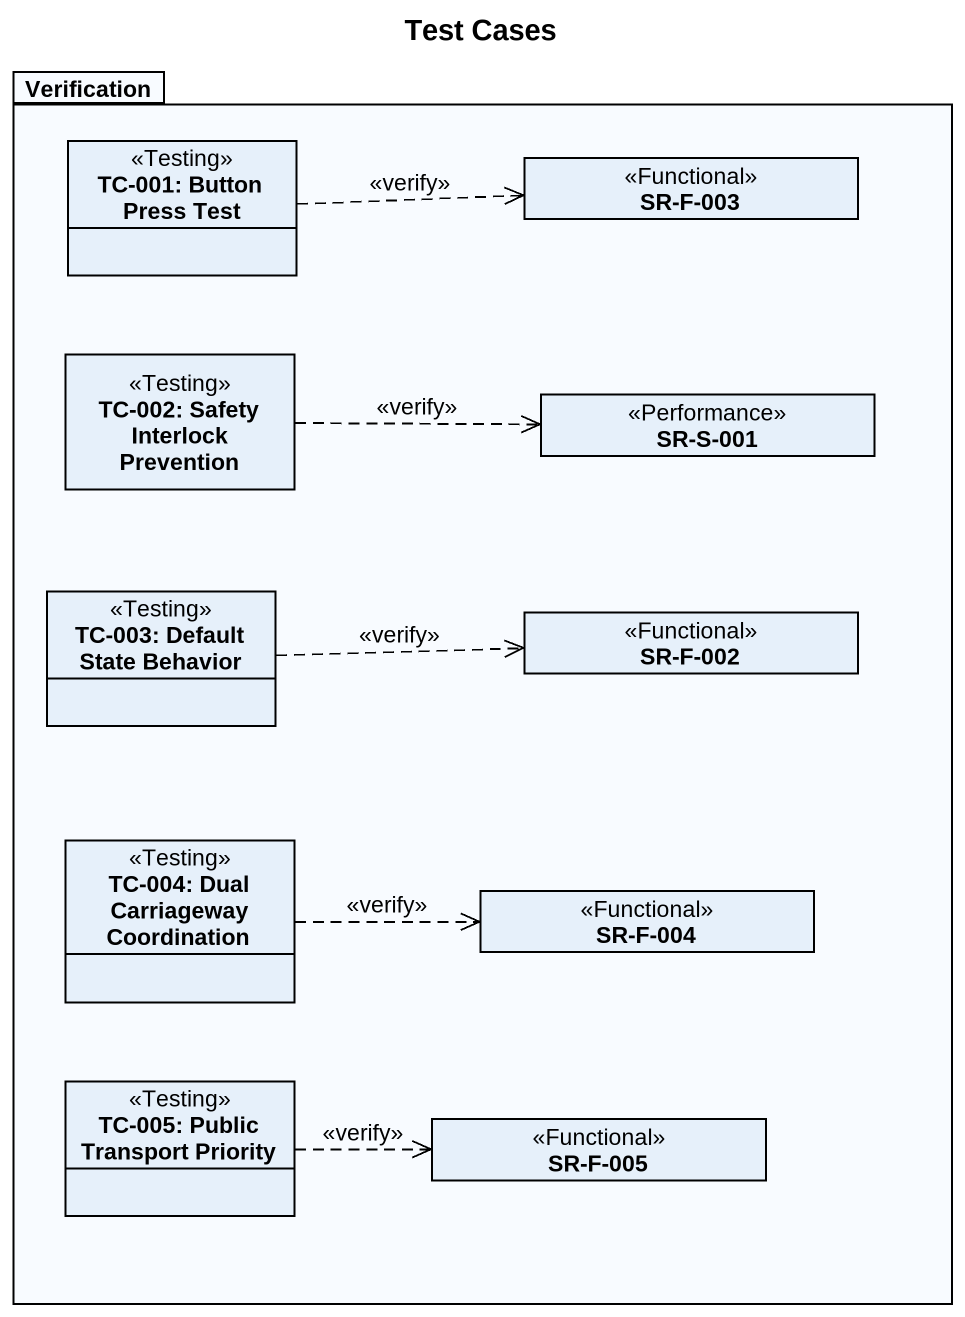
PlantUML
@startuml
title Test Cases
hide circle
hide empty members
package Verification {
  class "TC-001: Button Press Test" as TC_001_Button_Press_Test <<Testing>>
  class "SR-F-003" as SR_F_003 <<Functional>>
  class "TC-002: Safety Interlock Prevention" as TC_002_Safety_Interlock <<Testing>>
  class "SR-S-001" as SR_S_001 <<Performance>>
  class "TC-003: Default State Behavior" as TC_003_Default_State <<Testing>>
  class "SR-F-002" as SR_F_002 <<Functional>>
  class "TC-004: Dual Carriageway Coordination" as TC_004_Dual_Carriageway <<Testing>>
  class "SR-F-004" as SR_F_004 <<Functional>>
  class "TC-005: Public Transport Priority" as TC_005_Public_Transport <<Testing>>
  class "SR-F-005" as SR_F_005 <<Functional>>
}
TC_001_Button_Press_Test .right.> SR_F_003 : <<verify>>
TC_002_Safety_Interlock .right.> SR_S_001 : <<verify>>
TC_003_Default_State .right.> SR_F_002 : <<verify>>
TC_004_Dual_Carriageway .right.> SR_F_004 : <<verify>>
TC_005_Public_Transport .right.> SR_F_005 : <<verify>>
@enduml
